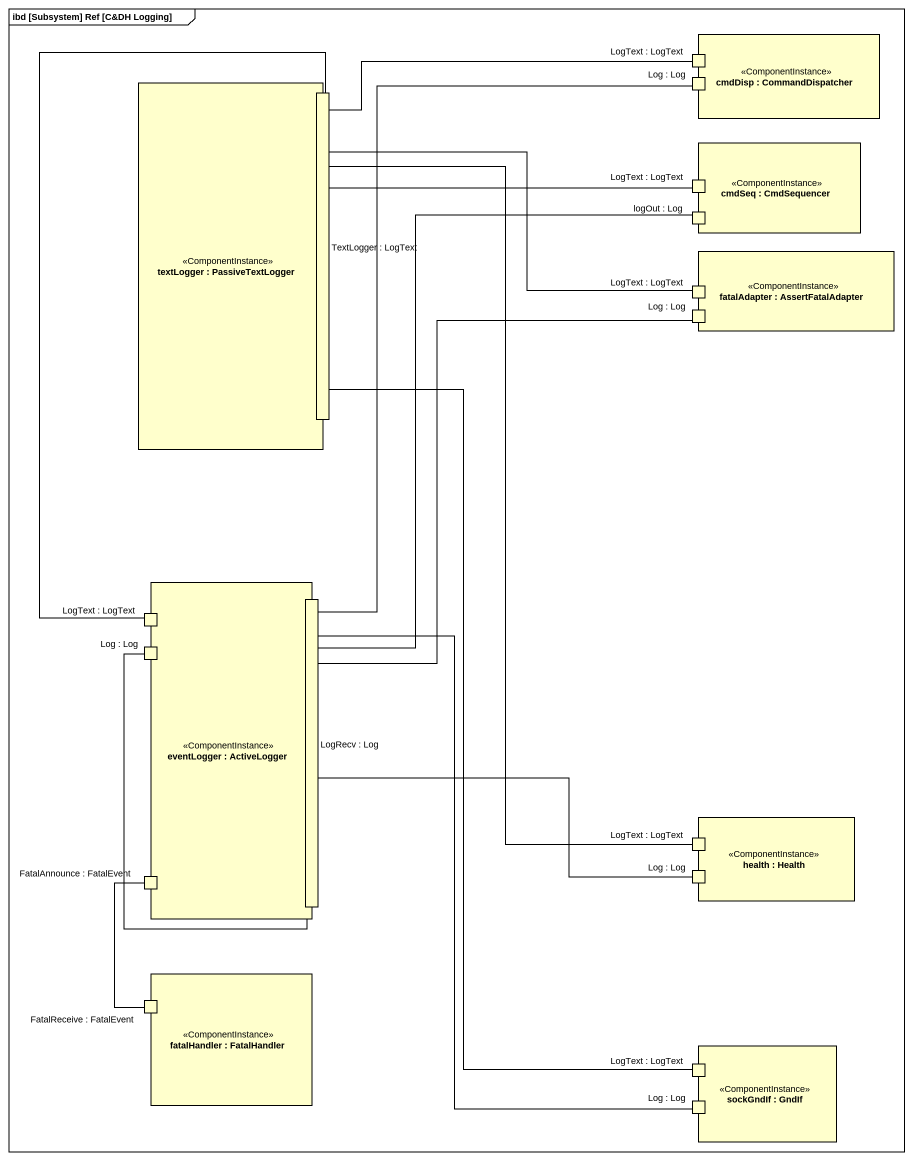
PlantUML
@startuml
mainframe ibd [Subsystem] Ref [C&DH Logging]
rectangle "cmdDisp : CommandDispatcher" as cmdDisp <<ComponentInstance>> #FFFFCC {
  port "LogText : LogText" as LogText_LogText #FFFFCC
  port "Log : Log" as Log_Log #FFFFCC
}
rectangle "textLogger : PassiveTextLogger" as textLogger <<ComponentInstance>> #FFFFCC {
  port "TextLogger : LogText" as TextLogger_LogText #FFFFCC
}
rectangle "cmdSeq : CmdSequencer" as cmdSeq <<ComponentInstance>> #FFFFCC {
  port "LogText : LogText" as LogText_LogText_2 #FFFFCC
  port "logOut : Log" as logOut_Log #FFFFCC
}
rectangle "fatalAdapter : AssertFatalAdapter" as fatalAdapter <<ComponentInstance>> #FFFFCC {
  port "LogText : LogText" as LogText_LogText_3 #FFFFCC
  port "Log : Log" as Log_Log_2 #FFFFCC
}
rectangle "eventLogger : ActiveLogger" as eventLogger <<ComponentInstance>> #FFFFCC {
  port "LogRecv : Log" as LogRecv_Log #FFFFCC
  port "LogText : LogText" as LogText_LogText_4 #FFFFCC
  port "Log : Log" as Log_Log_3 #FFFFCC
  port "FatalAnnounce : FatalEvent" as FatalAnnounce_FatalEvent #FFFFCC
}
rectangle "health : Health" as health <<ComponentInstance>> #FFFFCC {
  port "LogText : LogText" as LogText_LogText_5 #FFFFCC
  port "Log : Log" as Log_Log_4 #FFFFCC
}
rectangle "fatalHandler : FatalHandler" as fatalHandler <<ComponentInstance>> #FFFFCC {
  port "FatalReceive : FatalEvent" as FatalReceive_FatalEvent #FFFFCC
}
rectangle "sockGndIf : GndIf" as sockGndIf <<ComponentInstance>> #FFFFCC {
  port "LogText : LogText" as LogText_LogText_6 #FFFFCC
  port "Log : Log" as Log_Log_5 #FFFFCC
}
LogText_LogText -left- TextLogger_LogText
Log_Log -- LogRecv_Log
LogText_LogText_2 -left- TextLogger_LogText
logOut_Log -- LogRecv_Log
LogText_LogText_3 -left- TextLogger_LogText
Log_Log_2 -- LogRecv_Log
LogText_LogText_4 -up- TextLogger_LogText
Log_Log_3 -- LogRecv_Log
LogText_LogText_5 -up- TextLogger_LogText
Log_Log_4 -left- LogRecv_Log
FatalAnnounce_FatalEvent -- FatalReceive_FatalEvent
LogText_LogText_6 -up- TextLogger_LogText
Log_Log_5 -up- LogRecv_Log
@enduml
